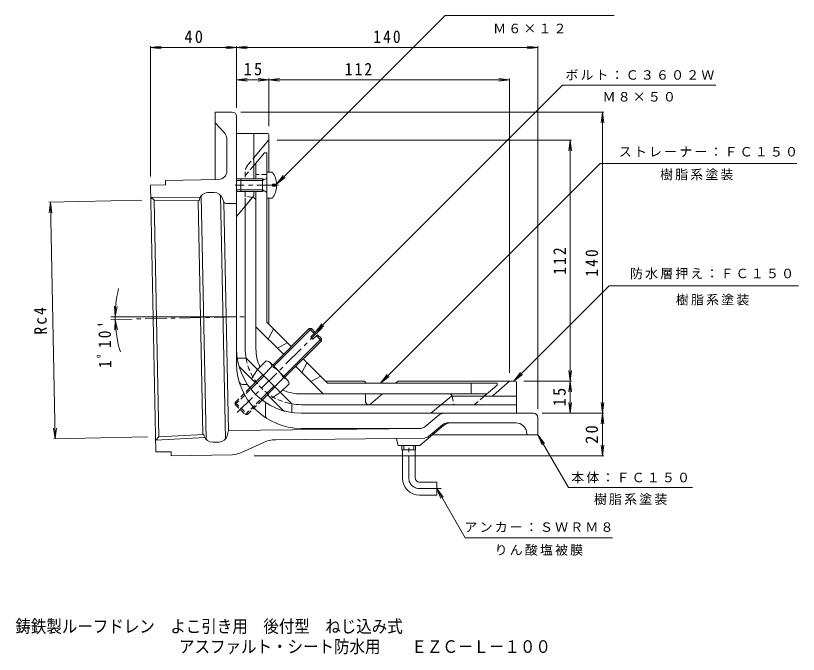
# Model space of a CAD drawing. Units: millimetres, scale not verified. Extents: x -168 to 196, y -274 to 258.
# Drawn here: x -167.8 to 195.9, y -274.3 to 22.5 of the extents above; entities that cross this region are included whole.
import ezdxf
from ezdxf.enums import TextEntityAlignment as Align

# ---------------------------------------------------------------- set-up
doc = ezdxf.new("R2010")
doc.units = ezdxf.units.MM
doc.header["$LTSCALE"] = 2
doc.linetypes.add('CHAIN1', pattern=[8, 5, -1, 1, -1])
doc.linetypes.add('DASHED1', pattern=[1.8, 1.2, -0.6])
for name, color, linetype, lineweight in [('0-0_通り芯', 3, 'Continuous', 9), ('0-1_躯体', 2, 'Continuous', 9), ('0-2_仕上', 6, 'Continuous', 9), ('0-4_その他', 7, 'Continuous', 9), ('0-5_寸法', 7, 'Continuous', 9)]:
    doc.layers.add(name, color=color, linetype=linetype, lineweight=lineweight)
doc.layers.add('F-0_F-0ﾚｲﾔ', color=2, linetype='Continuous')
doc.layers.add('F-5_F-5ﾚｲﾔ', color=2, linetype='Continuous')
doc.styles.add('ＭＳ ゴシック', font='')
doc.styles.get('ＭＳ ゴシック').set_extended_font_data('MS Gothic')

msp = doc.modelspace()

# ---------------------------------------------------------------- linework, layer by layer
at = {"layer": '0-0_通り芯'}
for p, q in [((-67.151, -22.325), (-75.151, -22.325)), ((-75.151, -22.325), (-75.151, -53.718)), ((-65.151, -24.325), (-65.151, -139.325)), ((-70.994, -31.783), (-75.151, -27.325)), ((-69.651, -49.687), (-69.651, -35.193)), ((-73.57, -53.686), (-98.193, -54.187)), ((-98.153, -56.187), (-98.193, -54.187)), ((-105.151, -56.329), (-98.153, -56.187)), ((-105.04, -61.813), (-82.15, -62.062)), ((-105.04, -61.813), (-103.531, -63.308)), ((-79.306, -174.454), (-81.612, -61.225)), ((-75.659, -59.73), (-78.624, -59.79)), ((-70.308, -174.273), (-72.614, -61.042)), ((-103.531, -63.308), (-82.612, -63.536)), ((-80.852, -172.209), (-83.066, -63.531)), ((-82.41, -62.769), (-82.612, -63.536)), ((-71.754, -62.552), (-71.48, -63.445)), ((-68.887, -170.378), (-71.05, -64.2)), ((-69.527, -64.856), (-65.151, -64.767)), ((-65.151, -117.528), (-123.667, -117.528)), ((-60.178, -148.867), (-62.493, -148.867)), ((-51.693, -157.352), (-51.693, -163.532)), ((72.849, -162.325), (-35.151, -162.325)), ((22.328, -168.636), (29.012, -163.027)), ((32.579, -166.825), (64.676, -166.825)), ((74.849, -164.325), (74.849, -172.325)), ((-69.509, -172.729), (-68.887, -170.378)), ((20.434, -169.337), (-68.887, -170.378)), ((20.415, -169.325), (-35.151, -169.325)), ((19.988, -177.208), (30.968, -167.995)), ((23.988, -173.117), (30.65, -167.527)), ((69.595, -170.931), (69.849, -172.325)), ((-102.738, -174.82), (-79.878, -173.639)), ((-101.291, -173.265), (-80.4, -172.186)), ((-80.4, -172.186), (-80.166, -172.944)), ((22.095, -173.818), (-46.966, -174.623)), ((9.771, -176.919), (9.209, -173.969)), ((74.849, -172.325), (25.808, -172.325)), ((-73.295, -175.706), (-76.262, -175.766)), ((-53.046, -175.988), (-63.263, -180.675)), ((19.667, -177.325), (10.262, -177.325)), ((11.674, -179.325), (11.674, -177.325)), ((12.489, -179.325), (12.489, -177.325)), ((17.209, -179.325), (17.209, -177.325)), ((18.024, -179.325), (18.024, -177.325)), ((-95.587, -182.161), (-95.628, -180.161)), ((-67.229, -181.583), (-95.587, -182.161)), ((11.674, -179.325), (18.024, -179.325)), ((11.849, -192.325), (11.849, -179.325)), ((17.849, -192.325), (17.849, -179.325)), ((19.849, -194.325), (27.849, -194.325)), ((27.849, -194.325), (27.849, -200.325)), ((19.849, -200.325), (27.849, -200.325))]:
    msp.add_line(p, q, dxfattribs=at)
at = {"layer": '0-0_通り芯', "linetype": 'CHAIN1'}
for p, q in [((-123.643, -118.719), (-59.577, -117.414)), ((14.849, -192.325), (14.849, -177.325)), ((19.849, -197.325), (30.849, -197.325))]:
    msp.add_line(p, q, dxfattribs=at)
at = {"layer": '0-0_通り芯', "color": 2, "linetype": 'CHAIN1'}
msp.add_line((-64.853, -162.027), (-25.446, -122.62), dxfattribs=at)
at = {"layer": '0-0_通り芯', "color": 2}
for p, q in [((-48.4, -139.917), (-31.403, -122.921)), ((-47.905, -140.412), (-30.414, -122.921)), ((-31.403, -122.921), (-30.414, -122.921)), ((-31.403, -122.921), (-29.105, -125.219)), ((-30.414, -122.921), (-28.61, -124.724)), ((-30.732, -126.845), (-28.61, -124.724)), ((-30.732, -126.845), (-29.671, -127.906)), ((-29.671, -127.906), (-27.55, -125.784)), ((-28.045, -126.279), (-25.747, -128.577)), ((-27.55, -125.784), (-25.747, -127.587)), ((-43.238, -145.079), (-25.747, -127.587)), ((-42.743, -145.574), (-25.747, -128.577)), ((-25.747, -127.587), (-25.747, -128.577)), ((-51.385, -137.953), (-55.471, -142.039)), ((-48.732, -140.606), (-52.817, -144.692)), ((-49.548, -138.769), (-41.595, -146.722)), ((-59.003, -150.52), (-52.996, -144.513)), ((-58.569, -151.076), (-52.501, -145.008)), ((-43.432, -145.906), (-47.518, -149.991)), ((-40.779, -148.559), (-44.865, -152.645)), ((-53.902, -155.743), (-47.834, -149.675)), ((-53.346, -156.177), (-47.339, -150.17))]:
    msp.add_line(p, q, dxfattribs=at)
at = {"layer": '0-0_通り芯', "color": 2, "linetype": 'DASHED1'}
for p, q in [((-65.769, -157.286), (-59.003, -150.52)), ((-65.769, -158.276), (-58.569, -151.076)), ((-61.102, -162.943), (-53.902, -155.743)), ((-60.112, -162.943), (-53.347, -156.177)), ((-65.769, -157.286), (-65.769, -158.276)), ((-65.769, -157.286), (-60.112, -162.943)), ((-65.769, -158.276), (-61.102, -162.943)), ((-61.102, -162.943), (-60.112, -162.943))]:
    msp.add_line(p, q, dxfattribs=at)
at = {"layer": '0-0_通り芯'}
for points in [[(-105.151, -56.329), (-102.626, -180.304), (-95.628, -180.161)], [(-103.531, -63.308), (-101.291, -173.265), (-102.738, -174.82)]]:
    msp.add_lwpolyline(points, dxfattribs=at)
for centre, radius, start, end in [((-67.151, -24.325), 2, 0, 90), ((-74.651, -35.193), 5, 0, 43.00006), ((-73.651, -49.687), 4, 271.16649, 0), ((-78.542, -63.789), 4, 91.16649, 165.22168), ((-75.577, -63.729), 4, 17.11238, 91.16684), ((-69.568, -62.856), 2, 197.11249, 271.16684), ((-35.151, -132.325), 30, 180, 270), ((-35.151, -139.325), 30, 180, 270), ((-62.493, -147.367), 1.5, 196.39026, 270), ((-50.193, -163.532), 1.5, 180, 238.14412), ((30.941, -165.325), 3, 90, 129.99988), ((72.849, -164.325), 2, 0, 90), ((32.579, -169.825), 3, 90, 130.00003), ((34.182, -171.825), 5, 90, 129.99965), ((64.676, -171.825), 5, 10.30489, 90), ((20.415, -166.325), 3, 270, 310.00003), ((20.399, -166.338), 3, 270.66714, 310.00003), ((-76.343, -171.767), 4, 197.11205, 271.16684), ((-73.376, -171.706), 4, 271.16684, 345.18356), ((22.06, -170.819), 3, 270.66714, 309.99988), ((-46.792, -189.622), 15, 90.66724, 114.6427), ((10.262, -176.825), 0.5, 190.78464, 270), ((19.667, -176.825), 0.5, 270, 309.9993), ((-67.432, -171.585), 10, 271.16655, 294.64264), ((19.849, -192.325), 8, 180, 270), ((19.849, -192.325), 2, 180, 270)]:
    msp.add_arc(centre, radius, start, end, dxfattribs=at)
at = {"layer": '0-0_通り芯', "color": 2}
for centre, radius, start, end in [((-51.528, -140.749), 2.8, 2.92557, 87.07463), ((-52.706, -149.88), 10.089, 23.19786, 66.80214), ((-43.575, -148.702), 2.8, 2.92572, 87.07428)]:
    msp.add_arc(centre, radius, start, end, dxfattribs=at)
at = {"layer": '0-0_通り芯', "linetype": 'CHAIN1'}
msp.add_arc((19.849, -192.325), 5, 180, 270, dxfattribs=at)
at = {"layer": '0-1_躯体'}
for p, q in [((-50.651, -32.325), (-65.151, -32.325)), ((-57.151, -53.325), (-57.151, -32.325)), ((-57.151, -43.598), (-50.269, -35.465)), ((-50.151, -50.325), (-50.151, -32.825)), ((-63.151, -53.325), (-65.151, -53.325)), ((-63.151, -54.195), (-65.151, -54.195)), ((-63.151, -58.455), (-65.151, -58.455)), ((-63.151, -59.325), (-65.151, -59.325)), ((-57.151, -61.325), (-65.151, -70.859)), ((-57.151, -61.325), (-57.151, -59.325)), ((-61.151, -62.325), (-61.151, -132.325)), ((-50.151, -121.041), (-50.151, -62.325)), ((-60.774, -136.735), (-64.825, -136.735)), ((-39.561, -157.948), (-60.774, -136.735)), ((-56.532, -148.049), (-63.426, -141.155)), ((-55.471, -142.038), (-58.3, -146.281)), ((-6.26, -147.325), (-23.867, -147.325)), ((9.849, -147.325), (8.657, -148.325)), ((9.849, -147.325), (64.349, -147.325)), ((54.135, -153.852), (61.709, -147.443)), ((64.849, -147.825), (64.849, -162.325)), ((-49.107, -155.473), (-44.865, -152.645)), ((-43.981, -160.6), (-50.875, -153.706)), ((-5.26, -153.325), (-5.26, -156.859)), ((2.698, -153.325), (-2.852, -157.982)), ((34.616, -154.325), (25.082, -162.325)), ((64.849, -154.325), (34.616, -154.325)), ((-39.561, -157.948), (-39.561, -161.999)), ((-35.151, -158.325), (64.849, -158.325))]:
    msp.add_line(p, q, dxfattribs=at)
at = {"layer": '0-1_躯体', "linetype": 'DASHED1'}
for p, q in [((-59.968, -46.927), (-57.151, -43.598)), ((-61.151, -50.156), (-61.151, -53.325)), ((-61.151, -59.325), (-61.151, -62.325))]:
    msp.add_line(p, q, dxfattribs=at)
at = {"layer": '0-1_躯体', "linetype": 'CHAIN1'}
msp.add_line((-45.687, -56.325), (-65.841, -56.325), dxfattribs=at)
at = {"layer": '0-1_躯体'}
for centre, radius, start, end in [((-50.651, -32.825), 0.5, 0, 90), ((-50.651, -35.142), 0.5, 319.76698, 0), ((-35.151, -132.325), 26, 180, 189.76585), ((-61.305, -139.034), 3, 194.38683, 225.00034), ((-6.26, -148.325), 1, 0, 90), ((62.032, -147.825), 0.5, 90, 130.23669), ((64.349, -147.825), 0.5, 0, 90), ((52.844, -152.325), 2, 270, 310.23657), ((-35.151, -132.325), 26, 260.23466, 270), ((-3.794, -156.859), 1.466, 180, 309.99997), ((-41.86, -158.478), 3, 224.99919, 255.6127)]:
    msp.add_arc(centre, radius, start, end, dxfattribs=at)
at = {"layer": '0-1_躯体', "linetype": 'DASHED1'}
for centre, radius, start, end in [((-56.151, -50.156), 5, 139.76291, 180), ((-35.151, -132.325), 26, 189.76585, 260.23466)]:
    msp.add_arc(centre, radius, start, end, dxfattribs=at)
at = {"layer": '0-2_仕上'}
for p, q in [((-57.151, -47.234), (-52.151, -41.325)), ((-52.151, -41.325), (-51.151, -41.325)), ((-51.151, -50.325), (-51.151, -41.325)), ((-56.151, -53.325), (-56.151, -46.052)), ((-56.151, -132.325), (-56.151, -59.325)), ((-57.357, -62.084), (-57.726, -62.01)), ((-51.151, -120.041), (-51.151, -62.325)), ((-56.151, -122.112), (-43.373, -134.89)), ((-51.151, -120.041), (-39.837, -131.355)), ((-50.444, -127.819), (-47.969, -123.223)), ((-46.201, -132.062), (-41.605, -129.587)), ((-34.181, -137.011), (-22.867, -148.325)), ((-37.716, -140.547), (-24.938, -153.325)), ((-32.413, -138.779), (-34.888, -143.375)), ((-30.645, -147.618), (-26.049, -145.143)), ((-22.867, -148.325), (55.849, -148.325)), ((43.849, -148.325), (43.849, -153.325)), ((55.849, -149.325), (55.849, -148.325)), ((49.94, -154.325), (55.849, -149.325)), ((-35.151, -153.325), (51.122, -153.325)), ((35.849, -158.325), (45.213, -158.325))]:
    msp.add_line(p, q, dxfattribs=at)
at = {"layer": '0-2_仕上', "linetype": 'DASHED1'}
for p, q in [((-61.151, -51.961), (-57.151, -47.234)), ((-51.151, -51.325), (-56.151, -51.325)), ((-57.726, -62.01), (-61.151, -61.325)), ((35.049, -154.325), (35.849, -158.325)), ((45.213, -158.325), (49.94, -154.325))]:
    msp.add_line(p, q, dxfattribs=at)
at = {"layer": '0-2_仕上', "color": 4}
for p, q in [((-48.551, -50.325), (-51.151, -50.325)), ((-51.151, -50.325), (-51.151, -62.325)), ((-63.151, -53.325), (-63.151, -59.325)), ((-53.151, -53.325), (-63.151, -53.325)), ((-53.151, -54.195), (-63.151, -54.195)), ((-53.151, -54.195), (-51.279, -53.143)), ((-53.151, -53.325), (-52.387, -53.766)), ((-53.151, -53.325), (-53.151, -59.325)), ((-48.551, -56.804), (-48.551, -55.846)), ((-46.563, -55.846), (-48.551, -55.846)), ((-46.563, -56.804), (-48.551, -56.804)), ((-53.151, -58.455), (-63.151, -58.455)), ((-53.151, -59.325), (-63.151, -59.325)), ((-53.151, -58.455), (-51.279, -59.507)), ((-53.151, -59.325), (-52.387, -58.884)), ((-48.551, -62.325), (-51.151, -62.325))]:
    msp.add_line(p, q, dxfattribs=at)
for centre, radius, start, end in [((-56.551, -56.325), 10, 2.74562, 36.86987), ((-51.401, -52.925), 0.25, 299.32918, 0), ((-56.551, -56.325), 10, 323.13013, 357.25438), ((-51.401, -59.725), 0.25, 0, 60.67082)]:
    msp.add_arc(centre, radius, start, end, dxfattribs=at)
at = {"layer": '0-2_仕上'}
for centre, radius, start, end in [((-57.651, -63.555), 1.5, 0, 78.6897), ((-35.151, -132.325), 21, 180.00003, 204.07541), ((-35.151, -132.325), 21, 245.92503, 270), ((33.619, -154.825), 1.5, 19.47171, 90)]:
    msp.add_arc(centre, radius, start, end, dxfattribs=at)
at = {"layer": '0-4_その他'}
for p, q in [((-105.151, 7.675), (-100.194, 8.328)), ((-105.151, 8.275), (-105.151, -52.329)), ((-105.151, 7.675), (-65.151, 7.675)), ((-105.151, 7.675), (-100.194, 7.022)), ((-65.151, 7.675), (-70.108, 8.328)), ((-65.151, 7.675), (-70.108, 7.022)), ((-65.151, 7.675), (-60.194, 8.328)), ((-65.151, 8.275), (-65.151, -20.325)), ((-65.151, 7.675), (-60.194, 7.022)), ((-65.151, 7.675), (74.849, 7.675)), ((74.849, 7.675), (69.892, 8.328)), ((74.849, 7.675), (69.892, 7.022)), ((74.849, 8.275), (74.849, -160.325)), ((-65.151, -7.325), (-60.194, -6.672)), ((-50.151, -7.325), (-55.108, -6.672)), ((-50.151, -7.325), (-45.194, -6.672)), ((-50.151, -6.725), (-50.151, -28.825)), ((61.709, -7.325), (56.752, -6.672)), ((61.709, -6.725), (61.709, -143.443)), ((-65.151, -7.325), (-50.151, -7.325)), ((-65.151, -7.325), (-60.194, -7.978)), ((-50.151, -7.325), (-55.108, -7.978)), ((-50.151, -7.325), (61.709, -7.325)), ((-50.151, -7.325), (-45.194, -7.978)), ((61.709, -7.325), (56.752, -7.978)), ((105.449, -22.325), (-63.151, -22.325)), ((104.849, -22.325), (104.196, -27.282)), ((104.849, -22.325), (105.501, -27.282)), ((104.849, -162.325), (104.849, -22.325)), ((90.449, -35.465), (-46.269, -35.465)), ((89.849, -35.465), (89.196, -40.422)), ((89.849, -147.325), (89.849, -35.465)), ((89.849, -35.465), (90.501, -40.422)), ((-152.348, -64.188), (-109.15, -63.308)), ((-151.696, -64.174), (-152.247, -69.144)), ((-149.456, -174.137), (-151.696, -64.174)), ((-151.696, -64.174), (-150.942, -69.117)), ((-121.577, -117.528), (-121.897, -112.538)), ((-121.577, -117.528), (-120.594, -112.625)), ((-121.565, -118.677), (-121.783, -123.672)), ((-121.565, -118.677), (-120.483, -123.558)), ((89.849, -147.325), (89.196, -142.368)), ((89.849, -147.325), (90.501, -142.368)), ((90.449, -147.325), (68.349, -147.325)), ((89.849, -147.325), (89.196, -152.282)), ((89.849, -162.325), (89.849, -147.325)), ((89.849, -147.325), (90.501, -152.282)), ((89.849, -162.325), (89.196, -157.368)), ((89.849, -162.325), (90.501, -157.368)), ((104.849, -162.325), (104.196, -157.368)), ((104.849, -162.325), (105.501, -157.368)), ((105.449, -162.325), (76.849, -162.325)), ((104.849, -162.325), (104.196, -167.282)), ((104.849, -182.161), (104.849, -162.325)), ((104.849, -162.325), (105.501, -167.282)), ((-149.456, -174.137), (-150.21, -169.194)), ((-149.456, -174.137), (-148.905, -169.168)), ((-150.109, -174.15), (-106.626, -173.265)), ((104.849, -182.161), (104.196, -177.204)), ((104.849, -182.161), (105.501, -177.204)), ((105.449, -182.161), (-57.077, -182.161))]:
    msp.add_line(p, q, dxfattribs=at)
msp.add_arc((-65.151, -117.528), 56.425, 166.49844, 196.74867, dxfattribs=at)
at = {"layer": '0-5_寸法'}
for p, q in [((-46.563, -55.846), (31.747, 22.464)), ((110.34, 22.464), (31.747, 22.464)), ((-28.61, -124.724), (86.211, -9.903)), ((157.579, -9.903), (86.211, -9.903)), ((1.698, -148.325), (103.817, -46.206)), ((195.197, -46.206), (103.817, -46.206)), ((-46.563, -55.846), (-43.519, -51.879)), ((-46.563, -55.846), (-42.596, -52.802)), ((63.653, -147.325), (107.943, -103.035)), ((195.859, -103.035), (107.943, -103.035)), ((-28.61, -124.724), (-25.567, -120.757)), ((-28.61, -124.724), (-24.644, -121.68)), ((1.698, -148.325), (4.742, -144.358)), ((1.698, -148.325), (5.665, -145.281)), ((63.653, -147.325), (66.697, -143.358)), ((63.653, -147.325), (67.62, -144.281)), ((74.849, -172.325), (89.018, -196.867)), ((74.849, -172.325), (77.893, -176.292)), ((74.849, -172.325), (76.762, -176.944)), ((27.849, -197.325), (41.008, -220.118)), ((27.849, -197.325), (30.892, -201.292)), ((27.849, -197.325), (29.762, -201.944)), ((89.018, -196.867), (146.697, -196.867)), ((41.008, -220.118), (109.456, -220.118))]:
    msp.add_line(p, q, dxfattribs=at)

# ---------------------------------------------------------------- texts
at = {"layer": '0-4_その他', "color": 2, "char_height": 5.865, "attachment_point": 7, "style": 'ＭＳ ゴシック'}
for s, insert in [('\\T1.27;\\W0.95;40', (-89.401, 9.675)), ('\\T1.27;\\W0.9;140', (-1.651, 9.675)), ('\\T1.27;\\W0.95;15', (-61.901, -5.325)), ('\\T1.27;\\W0.9;112', (-14.903, -5.325))]:
    msp.add_mtext(s, dxfattribs=dict(at, insert=insert))
for s, insert, rotation in [('\\T1.27;\\W0.9;112', (87.849, -97.895), 90), ('\\T1.27;\\W0.9;140', (102.849, -98.825), 90), ('\\T1.27;\\W0.9;Rc4', (-153.185, -125.691), 91.167), ("\\T1.28;\\W0.9;1ﾟ10'", (-123.292, -141.237), 90.583), ('\\T1.27;\\W0.95;15', (87.849, -159.075), 90), ('\\T1.27;\\W0.95;20', (102.849, -176.493), 90)]:
    msp.add_mtext(s, dxfattribs=dict(at, insert=insert, rotation=rotation))
at = {"layer": '0-5_寸法', "char_height": 4.399, "attachment_point": 7, "style": 'ＭＳ ゴシック'}
for s, insert in [('\\T1.17;Ｍ６×１２', (54.044, 14.248)), ('\\T1.17;ボルト：Ｃ３６０２Ｗ', (87.596, -7.552)), ('\\T1.17;Ｍ８×５０', (104.895, -17.512)), ('\\T1.17;ストレーナー：ＦＣ１５０', (112.453, -43.202)), ('\\T1.17;樹脂系塗装', (131.612, -54.058)), ('\\T1.17;防水層押え：ＦＣ１５０', (117.64, -100.031)), ('\\T1.17;樹脂系塗装', (138.949, -112.241)), ('\\T1.17;本体：ＦＣ１５０', (90.358, -194.833)), ('\\T1.17;樹脂系塗装', (100.858, -204.921)), ('\\T1.17;アンカー：ＳＷＲＭ８', (40.732, -217.626)), ('\\T1.17;りん酸塩被膜', (54.732, -228.521))]:
    msp.add_mtext(s, dxfattribs=dict(at, insert=insert))
at = {"layer": 'F-0_F-0ﾚｲﾔ', "style": 'ＭＳ ゴシック', "width": 0.9}
msp.add_text('アスファルト・シート防水用\u3000\u3000ＥＺＣ－Ｌ－１００', height=5.865, dxfattribs=at).set_placement((-91.906, -275.416), align=Align.BOTTOM_LEFT)
at = {"layer": 'F-5_F-5ﾚｲﾔ', "style": 'ＭＳ ゴシック', "width": 0.9}
msp.add_text('鋳鉄製ルーフドレン\u3000よこ引き用\u3000後付型\u3000ねじ込み式', height=5.865, dxfattribs=at).set_placement((-167.952, -266.001), align=Align.BOTTOM_LEFT)

doc.saveas('drawing.dxf')
